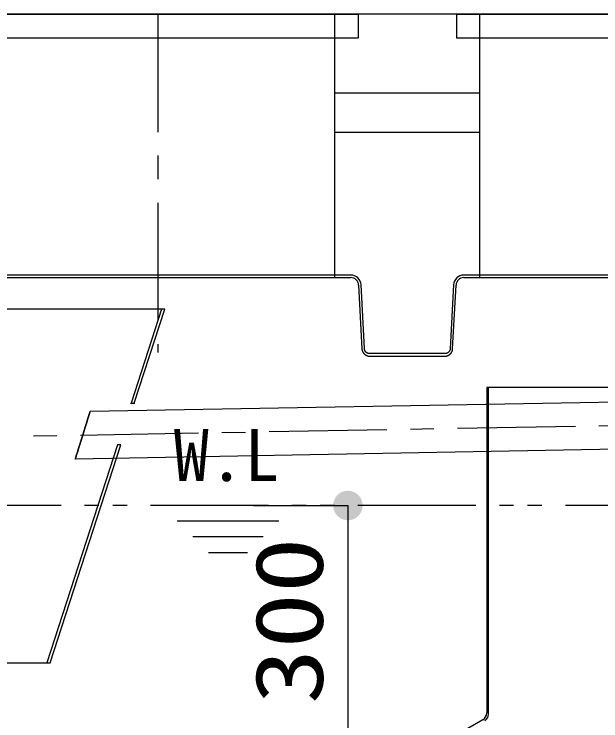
# Model space of a CAD drawing. Units: millimetres, scale not verified. Extents: x -22761 to 8910, y -6308 to 6308.
# Drawn here: x -5694 to -4947, y -2615 to -1716 of the extents above; entities that cross this region are included whole.
import ezdxf
from ezdxf.enums import TextEntityAlignment as Align

# ---------------------------------------------------------------- set-up
doc = ezdxf.new("R2010")
doc.units = ezdxf.units.MM
doc.header["$LTSCALE"] = 30
doc.linetypes.add('CHAIN1', pattern=[8, 5, -1, 1, -1])
doc.linetypes.add('DOUBLE_CHAIN1', pattern=[8.8, 5, -1, 0.6, -0.6, 0.6, -1])
for name, color, linetype, lineweight in [('0-2_空気管', 3, 'Continuous', 25), ('0-3_機器', 3, 'Continuous', 25), ('0-F_00クル-フ-6寸法', 132, 'Continuous', 25)]:
    doc.layers.add(name, color=color, linetype=linetype, lineweight=lineweight)
doc.styles.add('ＭＳ ゴシック', font='')
doc.styles.get('ＭＳ ゴシック').set_extended_font_data('MS Gothic')

msp = doc.modelspace()

# ---------------------------------------------------------------- linework, layer by layer
at = {"layer": '0-2_空気管'}
for p, q in [((-5766.32, -1715.51), (-5256.32, -1715.51)), ((-5286.33, -1715.51), (-5286.33, -2050.71)), ((-5256.32, -1715.51), (-5256.32, -1745.51)), ((-5131.32, -1715.51), (-5131.32, -1745.51)), ((-5131.32, -1715.51), (-4621.32, -1715.51)), ((-5101.32, -2050.71), (-5101.32, -1715.51)), ((-5131.32, -1745.51), (-4621.32, -1745.51)), ((-5265.81, -2047.51), (-5756.84, -2047.51)), ((-4630.81, -2047.51), (-5121.83, -2047.51)), ((-5101.32, -2050.71), (-5101.32, -2047.51)), ((-5756.84, -2050.71), (-5265.81, -2050.71)), ((-5121.83, -2050.71), (-4630.81, -2050.71)), ((-5506.64, -2090.71), (-5545.53, -2210.4)), ((-5090.32, -2606.07), (-5090.32, -2190.71)), ((-4292.85, -2197.75), (-5597.57, -2221.25)), ((-5545.87, -2211.47), (-5545.53, -2210.4)), ((-5541.32, -2210.4), (-5541.69, -2211.55)), ((-5648.64, -2540.71), (-5558.64, -2263.71)), ((-4259.77, -2257.17), (-5616.51, -2281.6)), ((-5562.85, -2263.71), (-5562.78, -2263.49)), ((-5558.51, -2263.32), (-5558.64, -2263.71)), ((-5357.2, -2360.73), (-5486.71, -2360.73)), ((-5377.21, -2380.73), (-5466.71, -2380.73)), ((-5397.21, -2400.73), (-5446.71, -2400.73)), ((-5097.72, -2613.34), (-5136, -2635.44))]:
    msp.add_line(p, q, dxfattribs=at)
at = {"layer": '0-2_空気管', "linetype": 'CHAIN1'}
for p, q in [((-5511.32, -1715.51), (-5511.32, -2146)), ((-3300.18, -2209.88), (-5682.02, -2252.77))]:
    msp.add_line(p, q, dxfattribs=at)
at = {"layer": '0-2_空気管', "color": 2}
for p, q in [((-5286.33, -1815.51), (-5101.32, -1815.51)), ((-5286.33, -1865.51), (-5101.32, -1865.51))]:
    msp.add_line(p, q, dxfattribs=at)
at = {"layer": '0-2_空気管', "linetype": 'DOUBLE_CHAIN1'}
msp.add_line((-3258.63, -2340.71), (-5826.07, -2340.71), dxfattribs=at)
at = {"layer": '0-2_空気管'}
for points in [[(-5766.32, -1715.51), (-5766.32, -1745.51), (-5256.32, -1745.51)], [(-5255.83, -2060.18), (-5251.58, -2141.23), (-5251.57, -2141.44), (-5251.56, -2141.52), (-5251.56, -2141.63), (-5251.55, -2141.75), (-5251.54, -2141.87), (-5251.53, -2142.02), (-5251.52, -2142.16), (-5251.5, -2142.31), (-5251.48, -2142.46), (-5251.45, -2142.62), (-5251.42, -2142.77), (-5251.39, -2142.93), (-5251.35, -2143.1), (-5251.3, -2143.27), (-5251.24, -2143.45), (-5251.18, -2143.64), (-5251.1, -2143.85), (-5251.01, -2144.08), (-5250.92, -2144.31), (-5250.82, -2144.56), (-5250.59, -2145.05), (-5250.48, -2145.29), (-5250.37, -2145.52), (-5250.26, -2145.73), (-5250.15, -2145.92), (-5250.05, -2146.1), (-5249.94, -2146.28), (-5249.84, -2146.44), (-5249.72, -2146.59), (-5249.6, -2146.75), (-5249.46, -2146.91), (-5249.32, -2147.09), (-5249.15, -2147.27), (-5248.97, -2147.45), (-5248.78, -2147.65), (-5248.59, -2147.84), (-5248.39, -2148.04), (-5248.19, -2148.22)], [(-5247, -2144.88), (-5247.09, -2144.77), (-5247.17, -2144.66), (-5247.24, -2144.54), (-5247.32, -2144.41), (-5247.4, -2144.27), (-5247.48, -2144.12), (-5247.57, -2143.96), (-5247.65, -2143.79), (-5247.74, -2143.61), (-5247.82, -2143.44), (-5247.89, -2143.27), (-5247.96, -2143.1), (-5248.03, -2142.94), (-5248.09, -2142.79), (-5248.14, -2142.65), (-5248.18, -2142.52), (-5248.21, -2142.4), (-5248.24, -2142.28), (-5248.27, -2142.17), (-5248.29, -2142.06), (-5248.31, -2141.95), (-5248.34, -2141.73), (-5248.35, -2141.63), (-5248.36, -2141.53), (-5248.36, -2141.43), (-5248.37, -2141.35), (-5248.38, -2141.27), (-5248.38, -2141.06), (-5252.63, -2060.02)], [(-5135.02, -2060.02), (-5139.27, -2141.06), (-5139.27, -2141.21), (-5139.27, -2141.26), (-5139.28, -2141.33), (-5139.28, -2141.42), (-5139.29, -2141.5), (-5139.3, -2141.6), (-5139.31, -2141.69), (-5139.32, -2141.8), (-5139.33, -2141.9), (-5139.35, -2142.01), (-5139.37, -2142.11), (-5139.39, -2142.22), (-5139.42, -2142.33), (-5139.45, -2142.45), (-5139.49, -2142.57), (-5139.54, -2142.71), (-5139.59, -2142.85), (-5139.65, -2143), (-5139.71, -2143.16), (-5139.78, -2143.33), (-5139.86, -2143.49), (-5139.93, -2143.66), (-5140.01, -2143.82), (-5140.09, -2143.98), (-5140.16, -2144.12), (-5140.23, -2144.26), (-5140.31, -2144.38), (-5140.38, -2144.49), (-5140.45, -2144.6), (-5140.53, -2144.71), (-5140.61, -2144.82), (-5140.7, -2144.93), (-5140.8, -2145.05), (-5140.91, -2145.17), (-5141.04, -2145.3), (-5141.17, -2145.43), (-5141.3, -2145.56), (-5141.57, -2145.82)], [(-5138.54, -2147.33), (-5138.38, -2147.16), (-5138.23, -2147), (-5138.1, -2146.84), (-5137.98, -2146.68), (-5137.86, -2146.51), (-5137.75, -2146.34), (-5137.63, -2146.15), (-5137.52, -2145.95), (-5137.4, -2145.72), (-5137.27, -2145.48), (-5137.15, -2145.23), (-5137.02, -2144.98), (-5136.9, -2144.72), (-5136.79, -2144.47), (-5136.69, -2144.22), (-5136.59, -2143.99), (-5136.51, -2143.77), (-5136.43, -2143.56), (-5136.37, -2143.38), (-5136.32, -2143.19), (-5136.27, -2143.02), (-5136.24, -2142.85), (-5136.21, -2142.69), (-5136.18, -2142.53), (-5136.16, -2142.37), (-5136.14, -2142.21), (-5136.12, -2142.05), (-5136.11, -2141.91), (-5136.1, -2141.77), (-5136.09, -2141.65), (-5136.09, -2141.54), (-5136.07, -2141.23), (-5131.82, -2060.18)], [(-5502.43, -2090.71), (-5710.68, -2090.71), (-5725.34, -2183.71)], [(-5545.53, -2210.4), (-5541.32, -2210.4), (-5502.43, -2090.71)], [(-5248.19, -2148.22), (-5248, -2148.4), (-5247.81, -2148.56), (-5247.63, -2148.71), (-5247.46, -2148.85), (-5247.3, -2148.97), (-5247.13, -2149.09), (-5246.96, -2149.19), (-5246.78, -2149.3), (-5246.59, -2149.4), (-5246.38, -2149.51), (-5246.15, -2149.62), (-5245.9, -2149.73), (-5245.65, -2149.84), (-5245.39, -2149.95), (-5245.12, -2150.06), (-5244.86, -2150.16), (-5244.61, -2150.25), (-5244.37, -2150.33), (-5244.15, -2150.4), (-5243.94, -2150.47), (-5243.75, -2150.52), (-5243.56, -2150.56), (-5243.39, -2150.6), (-5243.22, -2150.63), (-5243.06, -2150.65), (-5242.89, -2150.67), (-5242.73, -2150.68), (-5242.57, -2150.69), (-5242.42, -2150.7), (-5242.27, -2150.7), (-5242.14, -2150.71), (-5242.01, -2150.71)], [(-5241.94, -2147.51), (-5242.03, -2147.51), (-5242.13, -2147.5), (-5242.23, -2147.5), (-5242.33, -2147.49), (-5242.43, -2147.48), (-5242.54, -2147.47), (-5242.65, -2147.46), (-5242.75, -2147.44), (-5242.87, -2147.42), (-5242.98, -2147.39), (-5243.11, -2147.36), (-5243.24, -2147.32), (-5243.39, -2147.28), (-5243.55, -2147.23), (-5243.71, -2147.17), (-5243.88, -2147.11), (-5244.22, -2146.98), (-5244.39, -2146.91), (-5244.54, -2146.84), (-5244.69, -2146.77), (-5244.83, -2146.71), (-5244.96, -2146.64), (-5245.07, -2146.58), (-5245.19, -2146.51), (-5245.3, -2146.44), (-5245.41, -2146.36), (-5245.53, -2146.28), (-5245.65, -2146.18), (-5245.78, -2146.07), (-5245.91, -2145.96), (-5246.05, -2145.84), (-5246.19, -2145.71), (-5246.33, -2145.58), (-5246.46, -2145.46), (-5246.59, -2145.33), (-5246.71, -2145.21), (-5246.82, -2145.1), (-5246.91, -2144.99), (-5247, -2144.88)], [(-5242.01, -2150.71), (-5145.66, -2150.71), (-5145.54, -2150.71), (-5145.41, -2150.7), (-5145.27, -2150.7), (-5145.12, -2150.69), (-5144.97, -2150.68), (-5144.82, -2150.67), (-5144.66, -2150.66), (-5144.51, -2150.63), (-5144.35, -2150.61), (-5144.19, -2150.58), (-5144.01, -2150.54), (-5143.83, -2150.49), (-5143.63, -2150.43), (-5143.41, -2150.37), (-5143.19, -2150.3), (-5142.94, -2150.21), (-5142.7, -2150.12), (-5142.45, -2150.03), (-5142.19, -2149.93), (-5141.95, -2149.82), (-5141.72, -2149.73), (-5141.49, -2149.63), (-5141.29, -2149.53), (-5141.11, -2149.44), (-5140.93, -2149.34), (-5140.77, -2149.24), (-5140.6, -2149.13), (-5140.44, -2149.02), (-5140.27, -2148.89), (-5140.09, -2148.75), (-5139.9, -2148.6), (-5139.71, -2148.43), (-5139.5, -2148.25), (-5139.29, -2148.07), (-5139.09, -2147.88), (-5138.9, -2147.69), (-5138.71, -2147.51), (-5138.54, -2147.33)], [(-5141.57, -2145.82), (-5141.7, -2145.94), (-5141.83, -2146.05), (-5141.95, -2146.15), (-5142.06, -2146.25), (-5142.17, -2146.33), (-5142.29, -2146.41), (-5142.41, -2146.48), (-5142.53, -2146.55), (-5142.66, -2146.62), (-5142.8, -2146.69), (-5142.96, -2146.77), (-5143.12, -2146.84), (-5143.3, -2146.92), (-5143.48, -2146.99), (-5143.65, -2147.06), (-5143.83, -2147.13), (-5144, -2147.2), (-5144.16, -2147.25), (-5144.32, -2147.3), (-5144.46, -2147.34), (-5144.59, -2147.38), (-5144.72, -2147.41), (-5144.83, -2147.43), (-5144.95, -2147.45), (-5145.06, -2147.47), (-5145.17, -2147.48), (-5145.28, -2147.49), (-5145.39, -2147.5), (-5145.49, -2147.5), (-5145.6, -2147.51), (-5145.69, -2147.51), (-5241.94, -2147.51)], [(-4890.32, -2190.71), (-5092.72, -2190.71), (-5092.72, -2604.68)], [(-5558.64, -2263.71), (-5562.85, -2263.71), (-5652.85, -2540.71)], [(-5743.32, -2297.71), (-5781.62, -2540.71), (-5648.64, -2540.71)]]:
    msp.add_lwpolyline(points, dxfattribs=at)
for centre, radius, start, end in [((-5265.81, -2060.71), 13.2, 3, 90), ((-5121.83, -2060.71), 13.2, 90, 177), ((-5265.81, -2060.71), 10, 3, 90), ((-5121.83, -2060.71), 10, 90, 177), ((-5102.73, -2604.68), 10, 300, 0), ((-5100.33, -2606.07), 10, 300, 0)]:
    msp.add_arc(centre, radius, start, end, dxfattribs=at)
msp.add_ellipse((-5607.04, -2251.42), major_axis=(9.47, 30.17), ratio=0.0001, dxfattribs=at)
at = {"layer": '0-3_機器', "color": 2}
msp.add_line((-2826.44, -1715.51), (-7002.73, -1715.51), dxfattribs=at)
at = {"layer": '0-F_00クル-フ-6寸法', "color": 4}
for p, q in [((-5389.41, -2340.71), (-5269.41, -2340.71)), ((-5269.41, -2340.71), (-5269.41, -2640.71))]:
    msp.add_line(p, q, dxfattribs=at)
at = {"layer": '0-F_00クル-フ-6寸法'}
for points in [[(-5269.41, -2340.71), (-5285.24, -2330.66), (-5283.86, -2328.76)], [(-5269.41, -2340.71), (-5283.86, -2328.76), (-5282.24, -2327.04)], [(-5269.41, -2340.71), (-5282.24, -2327.04), (-5280.43, -2325.54)], [(-5269.41, -2340.71), (-5280.43, -2325.54), (-5278.44, -2324.28)], [(-5269.41, -2340.71), (-5278.44, -2324.28), (-5276.31, -2323.28)], [(-5269.41, -2340.71), (-5276.31, -2323.28), (-5274.07, -2322.55)], [(-5269.41, -2340.71), (-5274.07, -2322.55), (-5271.76, -2322.11)], [(-5269.41, -2340.71), (-5271.76, -2322.11), (-5269.41, -2321.96)], [(-5269.41, -2340.71), (-5269.41, -2321.96), (-5267.06, -2322.11)], [(-5269.41, -2340.71), (-5267.06, -2322.11), (-5264.75, -2322.55)], [(-5269.41, -2340.71), (-5264.75, -2322.55), (-5262.51, -2323.28)], [(-5269.41, -2340.71), (-5262.51, -2323.28), (-5260.38, -2324.28)], [(-5269.41, -2340.71), (-5260.38, -2324.28), (-5258.39, -2325.54)], [(-5269.41, -2340.71), (-5258.39, -2325.54), (-5256.57, -2327.04)], [(-5269.41, -2340.71), (-5256.57, -2327.04), (-5254.96, -2328.76)], [(-5269.41, -2340.71), (-5254.96, -2328.76), (-5253.58, -2330.66)], [(-5269.41, -2340.71), (-5288.12, -2339.53), (-5287.83, -2337.19)], [(-5269.41, -2340.71), (-5287.83, -2337.19), (-5287.24, -2334.91)], [(-5269.41, -2340.71), (-5287.24, -2334.91), (-5286.37, -2332.73)], [(-5269.41, -2340.71), (-5286.37, -2332.73), (-5285.24, -2330.66)], [(-5269.41, -2340.71), (-5253.58, -2330.66), (-5252.44, -2332.73)], [(-5269.41, -2340.71), (-5252.44, -2332.73), (-5251.58, -2334.91)], [(-5269.41, -2340.71), (-5251.58, -2334.91), (-5250.99, -2337.19)], [(-5269.41, -2340.71), (-5250.99, -2337.19), (-5250.7, -2339.53)], [(-5269.41, -2340.71), (-5288.12, -2341.89), (-5288.12, -2339.53)], [(-5269.41, -2340.71), (-5287.83, -2344.22), (-5288.12, -2341.89)], [(-5269.41, -2340.71), (-5287.24, -2346.5), (-5287.83, -2344.22)], [(-5269.41, -2340.71), (-5286.37, -2348.69), (-5287.24, -2346.5)], [(-5269.41, -2340.71), (-5285.24, -2350.76), (-5286.37, -2348.69)], [(-5269.41, -2340.71), (-5283.86, -2352.66), (-5285.24, -2350.76)], [(-5269.41, -2340.71), (-5282.24, -2354.38), (-5283.86, -2352.66)], [(-5269.41, -2340.71), (-5280.43, -2355.88), (-5282.24, -2354.38)], [(-5269.41, -2340.71), (-5278.44, -2357.14), (-5280.43, -2355.88)], [(-5269.41, -2340.71), (-5276.31, -2358.14), (-5278.44, -2357.14)], [(-5269.41, -2340.71), (-5274.07, -2358.87), (-5276.31, -2358.14)], [(-5269.41, -2340.71), (-5271.76, -2359.31), (-5274.07, -2358.87)], [(-5269.41, -2340.71), (-5269.41, -2359.46), (-5271.76, -2359.31)], [(-5269.41, -2340.71), (-5250.7, -2339.53), (-5250.7, -2341.89)], [(-5269.41, -2340.71), (-5267.06, -2359.31), (-5269.41, -2359.46)], [(-5269.41, -2340.71), (-5264.75, -2358.87), (-5267.06, -2359.31)], [(-5269.41, -2340.71), (-5262.51, -2358.14), (-5264.75, -2358.87)], [(-5269.41, -2340.71), (-5260.38, -2357.14), (-5262.51, -2358.14)], [(-5269.41, -2340.71), (-5258.39, -2355.88), (-5260.38, -2357.14)], [(-5269.41, -2340.71), (-5256.57, -2354.38), (-5258.39, -2355.88)], [(-5269.41, -2340.71), (-5254.96, -2352.66), (-5256.57, -2354.38)], [(-5269.41, -2340.71), (-5253.58, -2350.76), (-5254.96, -2352.66)], [(-5269.41, -2340.71), (-5252.44, -2348.69), (-5253.58, -2350.76)], [(-5269.41, -2340.71), (-5251.58, -2346.5), (-5252.44, -2348.69)], [(-5269.41, -2340.71), (-5250.99, -2344.22), (-5251.58, -2346.5)], [(-5269.41, -2340.71), (-5250.7, -2341.89), (-5250.99, -2344.22)]]:
    msp.add_solid(points, dxfattribs=at)

# ---------------------------------------------------------------- texts
at = {"layer": '0-2_空気管', "color": 4, "style": 'ＭＳ ゴシック'}
msp.add_text('W.L', height=65.98, dxfattribs=at).set_placement((-5491.21, -2329.34), align=Align.BOTTOM_LEFT)
at = {"layer": '0-F_00クル-フ-6寸法', "color": 3, "style": 'ＭＳ ゴシック', "width": 1.2}
msp.add_text('300', height=86.66, rotation=90, dxfattribs=at).set_placement((-5275.26, -2593.57), align=Align.BOTTOM_LEFT)

doc.saveas('drawing.dxf')
